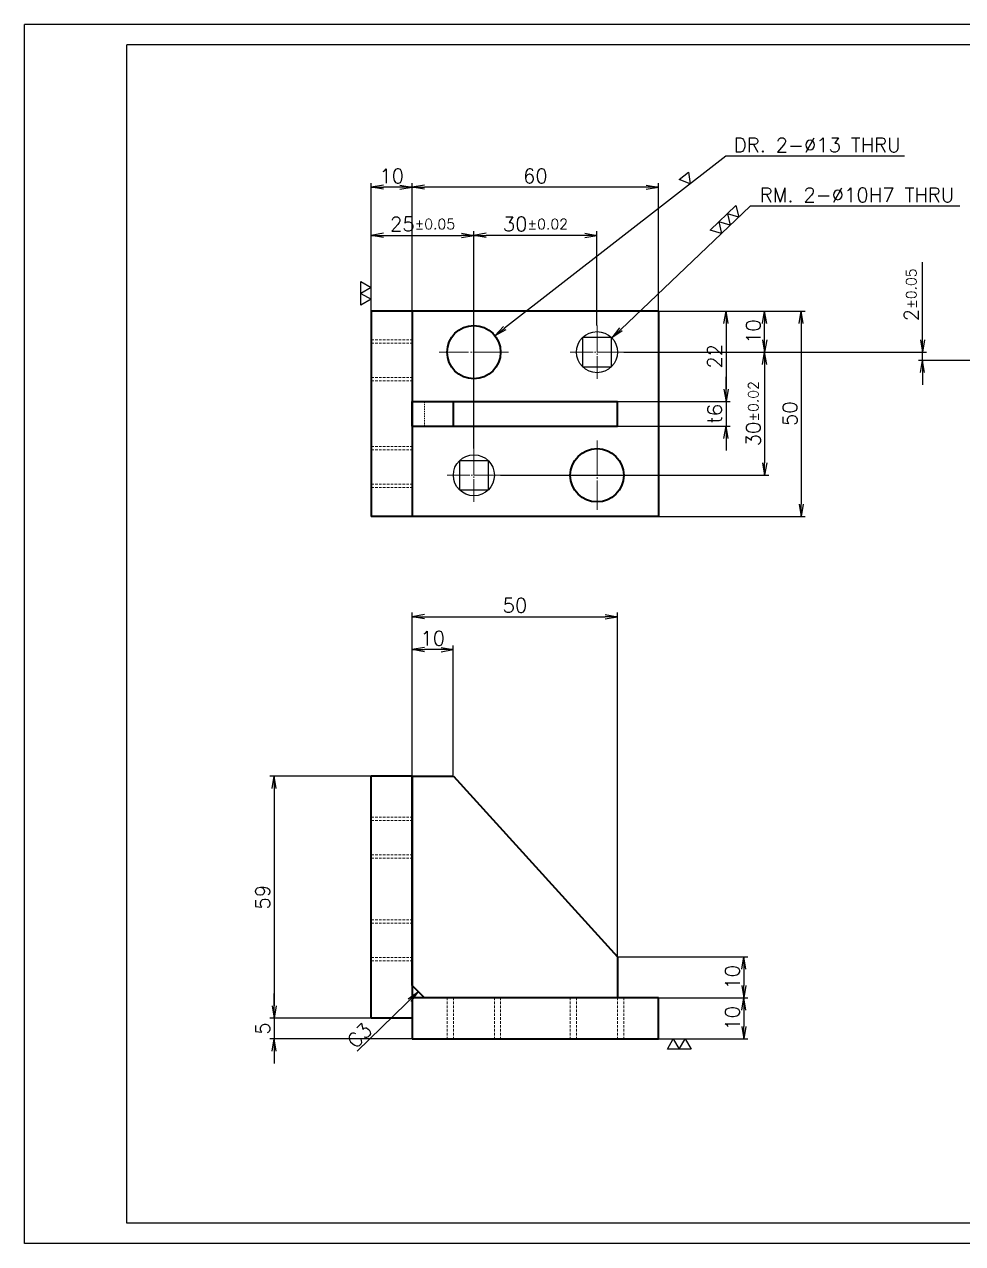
# Model space of a CAD drawing. Extents: x 0 to 18500, y -51 to 3802.
# Drawn here: x 11858.4 to 12086.9, y -5.1 to 291.9 of the extents above; entities that cross this region are included whole.
import ezdxf

# ---------------------------------------------------------------- set-up
doc = ezdxf.new("R2010")
doc.units = 0
doc.header["$MEASUREMENT"] = 0
doc.linetypes.add('CENTER-HOKUTO', pattern=[23, 20, -1, 1, -1])
doc.linetypes.add('HIDDEN-HOKUTO', pattern=[3.8, 2.5, -1.3])
doc.layers.get('0').update_dxf_attribs({"linetype": 'CONTINUOUS'})
doc.layers.get('DEFPOINTS').update_dxf_attribs({"linetype": 'CONTINUOUS'})
for name, color, linetype in [('AM_7', 2, 'CENTER-HOKUTO'), ('AM_HID', 1, 'HIDDEN-HOKUTO'), ('AM_VIS', 7, 'CONTINUOUS'), ('WORD_DIM', 253, 'CONTINUOUS')]:
    doc.layers.add(name, color=color, linetype=linetype)
doc.styles.get("Standard").update_dxf_attribs({"font": 'romans.shx', "bigfont": 'bigfont.shx'})
doc.dimstyles.get("Standard").update_dxf_attribs({"dimtxt": 3.5, "dimasz": 3, "dimexe": 1, "dimexo": 0, "dimgap": 1, "dimtad": 3, "dimdsep": 46, "dimtxsty": 'Standard', "dimblk1": 'OPEN', "dimblk2": 'OPEN', "dimsah": 1, "dimcen": 0, "dimclrd": 256, "dimclre": 256, "dimclrt": 3, "dimadec": 0, "dimazin": 0, "dimtfac": 1, "dimtmove": 0, "dimatfit": 3, "dimldrblk": 'OPEN', "dimfxl": 0, "dimtolj": 1, "dimtzin": 0, "dimarcsym": 0})

# ---------------------------------------------------------------- blocks, each defined once
blk = doc.blocks.new('MARK_10PIN')
at = {"color": 3, "linetype": 'Continuous'}
blk.add_lwpolyline([(-3.54, 3.54), (-3.54, -3.54), (3.54, -3.54), (3.54, 3.54)], close=True, dxfattribs=at)
blk.add_circle((0, 0), 5, dxfattribs=at)
blk = doc.blocks.new('_OPEN')
at = {"color": 0}
for p, q in [((-1, 0.167), (0, 0)), ((-1, -0.167), (0, 0)), ((0, 0), (-1, 0))]:
    blk.add_line(p, q, dxfattribs=at)
blk = doc.blocks.new('*D756')
at = {"layer": 'DEFPOINTS', "color": 0, "linetype": 'CENTER-HOKUTO', "ltscale": 5}
for p in [(11952.87, 252.19), (11952.87, 222.03), (12012.87, 222.03)]:
    blk.add_point(p, dxfattribs=at)
at = {"layer": 'WORD_DIM', "linetype": 'CENTER-HOKUTO', "lineweight": -2, "ltscale": 5}
for p, q in [((11952.87, 222.03), (11952.87, 253.19)), ((12012.87, 222.03), (12012.87, 253.19)), ((12009.87, 252.19), (11955.87, 252.19))]:
    blk.add_line(p, q, dxfattribs=at)
at = {"layer": 'WORD_DIM', "linetype": 'CENTER-HOKUTO', "lineweight": -2, "ltscale": 5, "xscale": 3, "yscale": 3, "zscale": 3, "rotation": 180}
blk.add_blockref('_OPEN', (11952.87, 252.19), dxfattribs=at)
at = {"layer": 'WORD_DIM', "linetype": 'CENTER-HOKUTO', "lineweight": -2, "ltscale": 5, "xscale": 3, "yscale": 3, "zscale": 3}
blk.add_blockref('_OPEN', (12012.87, 252.19), dxfattribs=at)
at = {"layer": 'WORD_DIM', "color": 3, "linetype": 'CENTER-HOKUTO', "ltscale": 5, "insert": (11982.87, 254.94), "char_height": 3.5, "attachment_point": 5}
blk.add_mtext('\\A1;60', dxfattribs=at)
blk = doc.blocks.new('*D757')
at = {"layer": 'DEFPOINTS', "color": 0, "linetype": 'CENTER-HOKUTO', "ltscale": 5}
for p in [(12012.87, 222.03), (12012.87, 172.03), (12047.61, 172.03)]:
    blk.add_point(p, dxfattribs=at)
at = {"layer": 'WORD_DIM', "linetype": 'CENTER-HOKUTO', "lineweight": -2, "ltscale": 5}
for p, q in [((12012.87, 222.03), (12048.61, 222.03)), ((12047.61, 219.03), (12047.61, 175.03)), ((12012.87, 172.03), (12048.61, 172.03))]:
    blk.add_line(p, q, dxfattribs=at)
at = {"layer": 'WORD_DIM', "linetype": 'CENTER-HOKUTO', "lineweight": -2, "ltscale": 5, "xscale": 3, "yscale": 3, "zscale": 3}
for p, rotation in [((12047.61, 222.03), 90), ((12047.61, 172.03), 270)]:
    blk.add_blockref('_OPEN', p, dxfattribs=dict(at, rotation=rotation))
at = {"layer": 'WORD_DIM', "color": 3, "linetype": 'CENTER-HOKUTO', "ltscale": 5, "insert": (12044.86, 197.03), "char_height": 3.5, "attachment_point": 5, "rotation": 90}
blk.add_mtext('\\A1;50', dxfattribs=at)
blk = doc.blocks.new('*D758')
at = {"layer": 'DEFPOINTS', "color": 0, "linetype": 'CENTER-HOKUTO', "ltscale": 5}
for p in [(11942.87, 108.76), (11919.2, 49.76), (11942.87, 49.76)]:
    blk.add_point(p, dxfattribs=at)
at = {"layer": 'WORD_DIM', "linetype": 'CENTER-HOKUTO', "lineweight": -2, "ltscale": 5}
for p, q in [((11942.87, 108.76), (11918.2, 108.76)), ((11919.2, 105.76), (11919.2, 52.76)), ((11942.87, 49.76), (11918.2, 49.76))]:
    blk.add_line(p, q, dxfattribs=at)
at = {"layer": 'WORD_DIM', "linetype": 'CENTER-HOKUTO', "lineweight": -2, "ltscale": 5, "xscale": 3, "yscale": 3, "zscale": 3}
for p, rotation in [((11919.2, 108.76), 90), ((11919.2, 49.76), 270)]:
    blk.add_blockref('_OPEN', p, dxfattribs=dict(at, rotation=rotation))
at = {"layer": 'WORD_DIM', "color": 3, "linetype": 'CENTER-HOKUTO', "ltscale": 5, "insert": (11916.45, 79.26), "char_height": 3.5, "attachment_point": 5, "rotation": 90}
blk.add_mtext('\\A1;59', dxfattribs=at)
blk = doc.blocks.new('*D759')
at = {"layer": 'DEFPOINTS', "color": 0, "linetype": 'CENTER-HOKUTO', "ltscale": 5}
for p in [(11942.87, 49.76), (11919.2, 44.76), (11952.87, 44.76)]:
    blk.add_point(p, dxfattribs=at)
at = {"layer": 'WORD_DIM', "linetype": 'CENTER-HOKUTO', "lineweight": -2, "ltscale": 5}
for p, q in [((11919.2, 52.76), (11919.2, 55.76)), ((11942.87, 49.76), (11918.2, 49.76)), ((11919.2, 49.76), (11919.2, 44.76)), ((11952.87, 44.76), (11918.2, 44.76)), ((11919.2, 41.76), (11919.2, 38.76))]:
    blk.add_line(p, q, dxfattribs=at)
at = {"layer": 'WORD_DIM', "linetype": 'CENTER-HOKUTO', "lineweight": -2, "ltscale": 5, "xscale": 3, "yscale": 3, "zscale": 3}
for p, rotation in [((11919.2, 49.76), 270), ((11919.2, 44.76), 90)]:
    blk.add_blockref('_OPEN', p, dxfattribs=dict(at, rotation=rotation))
at = {"layer": 'WORD_DIM', "color": 3, "linetype": 'CENTER-HOKUTO', "ltscale": 5, "insert": (11916.45, 47.26), "char_height": 3.5, "attachment_point": 5, "rotation": 90}
blk.add_mtext('\\A1;5', dxfattribs=at)
blk = doc.blocks.new('*D760')
at = {"layer": 'DEFPOINTS', "color": 0, "linetype": 'CENTER-HOKUTO', "ltscale": 5}
for p in [(12012.87, 54.76), (12012.87, 44.76), (12033.63, 44.76)]:
    blk.add_point(p, dxfattribs=at)
at = {"layer": 'WORD_DIM', "linetype": 'CENTER-HOKUTO', "lineweight": -2, "ltscale": 5}
for p, q in [((12012.87, 54.76), (12034.63, 54.76)), ((12033.63, 51.76), (12033.63, 47.76)), ((12012.87, 44.76), (12034.63, 44.76))]:
    blk.add_line(p, q, dxfattribs=at)
at = {"layer": 'WORD_DIM', "linetype": 'CENTER-HOKUTO', "lineweight": -2, "ltscale": 5, "xscale": 3, "yscale": 3, "zscale": 3}
for p, rotation in [((12033.63, 54.76), 90), ((12033.63, 44.76), 270)]:
    blk.add_blockref('_OPEN', p, dxfattribs=dict(at, rotation=rotation))
at = {"layer": 'WORD_DIM', "color": 3, "linetype": 'CENTER-HOKUTO', "ltscale": 5, "insert": (12030.88, 49.76), "char_height": 3.5, "attachment_point": 5, "rotation": 90}
blk.add_mtext('\\A1;10', dxfattribs=at)
blk = doc.blocks.new('*D761')
at = {"layer": 'DEFPOINTS', "color": 0, "linetype": 'CENTER-HOKUTO', "ltscale": 5}
for p in [(11942.87, 252.19), (11942.87, 222.03), (11952.87, 222.03)]:
    blk.add_point(p, dxfattribs=at)
at = {"layer": 'WORD_DIM', "linetype": 'CENTER-HOKUTO', "lineweight": -2, "ltscale": 5}
for p, q in [((11942.87, 222.03), (11942.87, 253.19)), ((11952.87, 222.03), (11952.87, 253.19)), ((11949.87, 252.19), (11945.87, 252.19))]:
    blk.add_line(p, q, dxfattribs=at)
at = {"layer": 'WORD_DIM', "linetype": 'CENTER-HOKUTO', "lineweight": -2, "ltscale": 5, "xscale": 3, "yscale": 3, "zscale": 3, "rotation": 180}
blk.add_blockref('_OPEN', (11942.87, 252.19), dxfattribs=at)
at = {"layer": 'WORD_DIM', "linetype": 'CENTER-HOKUTO', "lineweight": -2, "ltscale": 5, "xscale": 3, "yscale": 3, "zscale": 3}
blk.add_blockref('_OPEN', (11952.87, 252.19), dxfattribs=at)
at = {"layer": 'WORD_DIM', "color": 3, "linetype": 'CENTER-HOKUTO', "ltscale": 5, "insert": (11947.87, 254.94), "char_height": 3.5, "attachment_point": 5}
blk.add_mtext('\\A1;10', dxfattribs=at)
blk = doc.blocks.new('*D762')
at = {"layer": 'DEFPOINTS', "color": 0, "linetype": 'CENTER-HOKUTO', "ltscale": 5}
for p in [(11952.87, 139.56), (11952.87, 108.76), (11962.87, 108.76)]:
    blk.add_point(p, dxfattribs=at)
at = {"layer": 'WORD_DIM', "linetype": 'CENTER-HOKUTO', "lineweight": -2, "ltscale": 5}
for p, q in [((11952.87, 108.76), (11952.87, 140.56)), ((11962.87, 108.76), (11962.87, 140.56)), ((11959.87, 139.56), (11955.87, 139.56))]:
    blk.add_line(p, q, dxfattribs=at)
at = {"layer": 'WORD_DIM', "linetype": 'CENTER-HOKUTO', "lineweight": -2, "ltscale": 5, "xscale": 3, "yscale": 3, "zscale": 3, "rotation": 180}
blk.add_blockref('_OPEN', (11952.87, 139.56), dxfattribs=at)
at = {"layer": 'WORD_DIM', "linetype": 'CENTER-HOKUTO', "lineweight": -2, "ltscale": 5, "xscale": 3, "yscale": 3, "zscale": 3}
blk.add_blockref('_OPEN', (11962.87, 139.56), dxfattribs=at)
at = {"layer": 'WORD_DIM', "color": 3, "linetype": 'CENTER-HOKUTO', "ltscale": 5, "insert": (11957.87, 142.31), "char_height": 3.5, "attachment_point": 5}
blk.add_mtext('\\A1;10', dxfattribs=at)
blk = doc.blocks.new('*D763')
at = {"layer": 'DEFPOINTS', "color": 0, "linetype": 'CENTER-HOKUTO', "ltscale": 5}
for p in [(12002.87, 147.58), (11952.87, 108.76), (12002.87, 64.76)]:
    blk.add_point(p, dxfattribs=at)
at = {"layer": 'WORD_DIM', "linetype": 'CENTER-HOKUTO', "lineweight": -2, "ltscale": 5}
for p, q in [((11952.87, 108.76), (11952.87, 148.58)), ((12002.87, 64.76), (12002.87, 148.58)), ((11955.87, 147.58), (11999.87, 147.58))]:
    blk.add_line(p, q, dxfattribs=at)
at = {"layer": 'WORD_DIM', "linetype": 'CENTER-HOKUTO', "lineweight": -2, "ltscale": 5, "xscale": 3, "yscale": 3, "zscale": 3, "rotation": 180}
blk.add_blockref('_OPEN', (11952.87, 147.58), dxfattribs=at)
at = {"layer": 'WORD_DIM', "linetype": 'CENTER-HOKUTO', "lineweight": -2, "ltscale": 5, "xscale": 3, "yscale": 3, "zscale": 3}
blk.add_blockref('_OPEN', (12002.87, 147.58), dxfattribs=at)
at = {"layer": 'WORD_DIM', "color": 3, "linetype": 'CENTER-HOKUTO', "ltscale": 5, "insert": (11977.87, 150.33), "char_height": 3.5, "attachment_point": 5}
blk.add_mtext('\\A1;50', dxfattribs=at)
blk = doc.blocks.new('*D764')
at = {"layer": 'DEFPOINTS', "color": 0, "linetype": 'CENTER-HOKUTO', "ltscale": 5}
for p in [(12002.87, 64.76), (12002.87, 54.76), (12033.63, 54.76)]:
    blk.add_point(p, dxfattribs=at)
at = {"layer": 'WORD_DIM', "linetype": 'CENTER-HOKUTO', "lineweight": -2, "ltscale": 5}
for p, q in [((12002.87, 64.76), (12034.63, 64.76)), ((12033.63, 61.76), (12033.63, 57.76)), ((12002.87, 54.76), (12034.63, 54.76))]:
    blk.add_line(p, q, dxfattribs=at)
at = {"layer": 'WORD_DIM', "linetype": 'CENTER-HOKUTO', "lineweight": -2, "ltscale": 5, "xscale": 3, "yscale": 3, "zscale": 3}
for p, rotation in [((12033.63, 64.76), 90), ((12033.63, 54.76), 270)]:
    blk.add_blockref('_OPEN', p, dxfattribs=dict(at, rotation=rotation))
at = {"layer": 'WORD_DIM', "color": 3, "linetype": 'CENTER-HOKUTO', "ltscale": 5, "insert": (12030.88, 59.76), "char_height": 3.5, "attachment_point": 5, "rotation": 90}
blk.add_mtext('\\A1;10', dxfattribs=at)
blk = doc.blocks.new('*D765')
at = {"layer": 'DEFPOINTS', "color": 0, "ltscale": 5}
for p in [(11967.87, 240.47), (11997.87, 218.53), (11967.87, 188.53)]:
    blk.add_point(p, dxfattribs=at)
at = {"layer": 'WORD_DIM', "lineweight": -2, "ltscale": 5}
for p, q in [((11967.87, 188.53), (11967.87, 241.47)), ((11997.87, 218.53), (11997.87, 241.47)), ((11994.87, 240.47), (11970.87, 240.47))]:
    blk.add_line(p, q, dxfattribs=at)
at = {"layer": 'WORD_DIM', "lineweight": -2, "ltscale": 5, "xscale": 3, "yscale": 3, "zscale": 3, "rotation": 180}
blk.add_blockref('_OPEN', (11967.87, 240.47), dxfattribs=at)
at = {"layer": 'WORD_DIM', "lineweight": -2, "ltscale": 5, "xscale": 3, "yscale": 3, "zscale": 3}
blk.add_blockref('_OPEN', (11997.87, 240.47), dxfattribs=at)
at = {"layer": 'WORD_DIM', "color": 3, "ltscale": 5, "insert": (11982.87, 243.22), "char_height": 3.5, "attachment_point": 5}
blk.add_mtext('\\A1;30{\\H0.715x;%%p0.02}', dxfattribs=at)
blk = doc.blocks.new('*D766')
at = {"layer": 'DEFPOINTS', "color": 0, "ltscale": 5}
for p in [(12012.87, 222.03), (12038.71, 222.03), (12007.87, 212.03)]:
    blk.add_point(p, dxfattribs=at)
at = {"layer": 'WORD_DIM', "lineweight": -2, "ltscale": 5}
for p, q in [((12012.87, 222.03), (12039.71, 222.03)), ((12038.71, 215.03), (12038.71, 219.03)), ((12007.87, 212.03), (12039.71, 212.03))]:
    blk.add_line(p, q, dxfattribs=at)
at = {"layer": 'WORD_DIM', "lineweight": -2, "ltscale": 5, "xscale": 3, "yscale": 3, "zscale": 3}
for p, rotation in [((12038.71, 222.03), 90), ((12038.71, 212.03), 270)]:
    blk.add_blockref('_OPEN', p, dxfattribs=dict(at, rotation=rotation))
at = {"layer": 'WORD_DIM', "color": 3, "ltscale": 5, "insert": (12035.96, 217.03), "char_height": 3.5, "attachment_point": 5, "rotation": 90}
blk.add_mtext('\\A1;10', dxfattribs=at)
blk = doc.blocks.new('*D767')
at = {"layer": 'DEFPOINTS', "color": 0, "ltscale": 5}
for p in [(12007.87, 212.03), (11974.37, 182.03), (12038.71, 182.03)]:
    blk.add_point(p, dxfattribs=at)
at = {"layer": 'WORD_DIM', "lineweight": -2, "ltscale": 5}
for p, q in [((12007.87, 212.03), (12039.71, 212.03)), ((12038.71, 209.03), (12038.71, 185.03)), ((11974.37, 182.03), (12039.71, 182.03))]:
    blk.add_line(p, q, dxfattribs=at)
at = {"layer": 'WORD_DIM', "lineweight": -2, "ltscale": 5, "xscale": 3, "yscale": 3, "zscale": 3}
for p, rotation in [((12038.71, 212.03), 90), ((12038.71, 182.03), 270)]:
    blk.add_blockref('_OPEN', p, dxfattribs=dict(at, rotation=rotation))
at = {"layer": 'WORD_DIM', "color": 3, "ltscale": 5, "insert": (12035.96, 197.03), "char_height": 3.5, "attachment_point": 5, "rotation": 90}
blk.add_mtext('\\A1;30{\\H0.715x;%%p0.02}', dxfattribs=at)
blk = doc.blocks.new('*D768')
at = {"layer": 'DEFPOINTS', "color": 0, "ltscale": 5}
for p in [(12004.37, 212.03), (12077.18, 210.03), (12117.92, 210.03)]:
    blk.add_point(p, dxfattribs=at)
at = {"layer": 'WORD_DIM', "lineweight": -2, "ltscale": 5}
for p, q in [((12077.18, 215.03), (12077.18, 233.94)), ((12004.37, 212.03), (12078.18, 212.03)), ((12077.18, 210.03), (12077.18, 212.03)), ((12117.92, 210.03), (12076.18, 210.03)), ((12077.18, 207.03), (12077.18, 204.03))]:
    blk.add_line(p, q, dxfattribs=at)
at = {"layer": 'WORD_DIM', "lineweight": -2, "ltscale": 5, "xscale": 3, "yscale": 3, "zscale": 3}
for p, rotation in [((12077.18, 212.03), 270), ((12077.18, 210.03), 90)]:
    blk.add_blockref('_OPEN', p, dxfattribs=dict(at, rotation=rotation))
at = {"layer": 'WORD_DIM', "color": 3, "ltscale": 5, "insert": (12074.43, 225.99), "char_height": 3.5, "attachment_point": 5, "rotation": 90}
blk.add_mtext('\\A1;2{\\H0.715x;%%p0.05}', dxfattribs=at)
blk = doc.blocks.new('*D772')
at = {"layer": 'DEFPOINTS', "color": 0, "linetype": 'Continuous', "ltscale": 5}
for p in [(12001.49, 215.48), (11994.25, 208.58)]:
    blk.add_point(p, dxfattribs=at)
at = {"layer": 'WORD_DIM', "linetype": 'Continuous', "lineweight": -2, "ltscale": 5}
for p, q in [((12035.2, 247.58), (12003.67, 217.55)), ((12086.24, 247.58), (12035.2, 247.58))]:
    blk.add_line(p, q, dxfattribs=at)
at = {"layer": 'WORD_DIM', "linetype": 'Continuous', "lineweight": -2, "ltscale": 5, "xscale": 3, "yscale": 3, "zscale": 3, "rotation": 223.603736176307}
blk.add_blockref('_OPEN', (12001.49, 215.48), dxfattribs=at)
at = {"layer": 'WORD_DIM', "color": 3, "linetype": 'Continuous', "ltscale": 5, "insert": (12061.22, 250.33), "char_height": 3.5, "attachment_point": 5}
blk.add_mtext('\\A1;RM. 2-∅10H7 THRU', dxfattribs=at)
blk = doc.blocks.new('shiage3')
at = {"layer": 'WORD_DIM', "color": 3, "linetype": 'Continuous'}
for p, q in [((-1.44, 2.5), (7.22, 2.5)), ((0, 0), (-1.44, 2.5)), ((1.44, 2.5), (0, 0)), ((2.89, 0), (1.44, 2.5)), ((4.33, 2.5), (2.89, 0)), ((5.77, 0), (4.33, 2.5)), ((7.22, 2.5), (5.77, 0))]:
    blk.add_line(p, q, dxfattribs=at)
blk = doc.blocks.new('*D773')
at = {"layer": 'DEFPOINTS', "color": 0, "linetype": 'Continuous', "ltscale": 5}
for p in [(11973.01, 216.02), (11962.74, 208.04)]:
    blk.add_point(p, dxfattribs=at)
at = {"layer": 'WORD_DIM', "linetype": 'Continuous', "lineweight": -2, "ltscale": 5}
for p, q in [((12029.25, 259.74), (11975.37, 217.86)), ((12072.79, 259.74), (12029.25, 259.74))]:
    blk.add_line(p, q, dxfattribs=at)
at = {"layer": 'WORD_DIM', "linetype": 'Continuous', "lineweight": -2, "ltscale": 5, "xscale": 3, "yscale": 3, "zscale": 3, "rotation": 217.8612893057251}
blk.add_blockref('_OPEN', (11973.01, 216.02), dxfattribs=at)
at = {"layer": 'WORD_DIM', "color": 3, "linetype": 'Continuous', "ltscale": 5, "insert": (12051.52, 262.49), "char_height": 3.5, "attachment_point": 5}
blk.add_mtext('\\A1;DR. 2-∅13 THRU', dxfattribs=at)
blk = doc.blocks.new('shiage1')
at = {"layer": 'WORD_DIM', "color": 3, "linetype": 'Continuous'}
for p, q in [((0, 0), (-1.44, 2.5)), ((-1.44, 2.5), (1.44, 2.5)), ((1.44, 2.5), (0, 0))]:
    blk.add_line(p, q, dxfattribs=at)
blk = doc.blocks.new('shiage2')
at = {"layer": 'WORD_DIM', "color": 3, "linetype": 'Continuous'}
for p, q in [((-1.44, 2.5), (4.33, 2.5)), ((0, 0), (-1.44, 2.5)), ((1.44, 2.5), (0, 0)), ((2.89, 0), (1.44, 2.5)), ((4.33, 2.5), (2.89, 0))]:
    blk.add_line(p, q, dxfattribs=at)
blk = doc.blocks.new('*D775')
at = {"layer": 'DEFPOINTS', "color": 0, "linetype": 'Continuous', "ltscale": 5}
for p in [(11967.87, 240.47), (11942.87, 222.03), (11967.87, 222.03)]:
    blk.add_point(p, dxfattribs=at)
at = {"layer": 'WORD_DIM', "linetype": 'Continuous', "lineweight": -2, "ltscale": 5}
for p, q in [((11942.87, 222.03), (11942.87, 241.47)), ((11967.87, 222.03), (11967.87, 241.47)), ((11945.87, 240.47), (11964.87, 240.47))]:
    blk.add_line(p, q, dxfattribs=at)
at = {"layer": 'WORD_DIM', "linetype": 'Continuous', "lineweight": -2, "ltscale": 5, "xscale": 3, "yscale": 3, "zscale": 3, "rotation": 180}
blk.add_blockref('_OPEN', (11942.87, 240.47), dxfattribs=at)
at = {"layer": 'WORD_DIM', "linetype": 'Continuous', "lineweight": -2, "ltscale": 5, "xscale": 3, "yscale": 3, "zscale": 3}
blk.add_blockref('_OPEN', (11967.87, 240.47), dxfattribs=at)
at = {"layer": 'WORD_DIM', "color": 3, "linetype": 'Continuous', "ltscale": 5, "insert": (11955.37, 243.22), "char_height": 3.5, "attachment_point": 5}
blk.add_mtext('\\A1;25{\\H0.715x;%%p0.05}', dxfattribs=at)
blk = doc.blocks.new('*D776')
at = {"layer": 'DEFPOINTS', "color": 0, "linetype": 'CENTER-HOKUTO', "ltscale": 5}
for p in [(12012.87, 222.03), (12002.87, 200.03), (12029.3, 200.03)]:
    blk.add_point(p, dxfattribs=at)
at = {"layer": 'WORD_DIM', "linetype": 'CENTER-HOKUTO', "lineweight": -2, "ltscale": 5}
for p, q in [((12012.87, 222.03), (12030.3, 222.03)), ((12029.3, 219.03), (12029.3, 203.03)), ((12002.87, 200.03), (12030.3, 200.03))]:
    blk.add_line(p, q, dxfattribs=at)
at = {"layer": 'WORD_DIM', "linetype": 'CENTER-HOKUTO', "lineweight": -2, "ltscale": 5, "xscale": 3, "yscale": 3, "zscale": 3}
for p, rotation in [((12029.3, 222.03), 90), ((12029.3, 200.03), 270)]:
    blk.add_blockref('_OPEN', p, dxfattribs=dict(at, rotation=rotation))
at = {"layer": 'WORD_DIM', "color": 3, "linetype": 'CENTER-HOKUTO', "ltscale": 5, "insert": (12026.55, 211.03), "char_height": 3.5, "attachment_point": 5, "rotation": 90}
blk.add_mtext('\\A1;22', dxfattribs=at)
blk = doc.blocks.new('*D777')
at = {"layer": 'DEFPOINTS', "color": 0, "linetype": 'CENTER-HOKUTO', "ltscale": 5}
for p in [(12002.87, 200.03), (12002.87, 194.03), (12029.3, 194.03)]:
    blk.add_point(p, dxfattribs=at)
at = {"layer": 'WORD_DIM', "linetype": 'CENTER-HOKUTO', "lineweight": -2, "ltscale": 5}
for p, q in [((12029.3, 203.03), (12029.3, 206.03)), ((12002.87, 200.03), (12030.3, 200.03)), ((12029.3, 200.03), (12029.3, 194.03)), ((12002.87, 194.03), (12030.3, 194.03)), ((12029.3, 191.03), (12029.3, 188.03))]:
    blk.add_line(p, q, dxfattribs=at)
at = {"layer": 'WORD_DIM', "linetype": 'CENTER-HOKUTO', "lineweight": -2, "ltscale": 5, "xscale": 3, "yscale": 3, "zscale": 3}
for p, rotation in [((12029.3, 200.03), 270), ((12029.3, 194.03), 90)]:
    blk.add_blockref('_OPEN', p, dxfattribs=dict(at, rotation=rotation))
at = {"layer": 'WORD_DIM', "color": 3, "linetype": 'CENTER-HOKUTO', "ltscale": 5, "insert": (12026.55, 197.03), "char_height": 3.5, "attachment_point": 5, "rotation": 90}
blk.add_mtext('\\A1;t6', dxfattribs=at)

msp = doc.modelspace()

# ---------------------------------------------------------------- linework, layer by layer
at = {"layer": 'AM_7', "lineweight": 13, "ltscale": 0.422498}
for p, q in [((11967.8739, 220.47789), (11967.8739, 203.57799)), ((11997.8739, 190.47789), (11997.8739, 173.57799))]:
    msp.add_line(p, q, dxfattribs=at)
at = {"layer": 'AM_7', "lineweight": 13, "ltscale": 0.325}
for p, q in [((11997.8739, 218.52794), (11997.8739, 205.52794)), ((12004.3739, 212.02794), (11991.3739, 212.02794)), ((11967.8739, 188.52794), (11967.8739, 175.52794)), ((11974.3739, 182.02794), (11961.3739, 182.02794))]:
    msp.add_line(p, q, dxfattribs=at)
at = {"layer": 'AM_7', "lineweight": 13, "ltscale": 0.422461}
for p, q in [((11976.32312, 212.02794), (11959.42468, 212.02794)), ((12006.32312, 182.02794), (11989.42468, 182.02794))]:
    msp.add_line(p, q, dxfattribs=at)
at = {"layer": 'AM_HID', "lineweight": 13}
for p, q in [((11952.8739, 222.02794), (11952.8739, 200.02794)), ((11952.8739, 194.02794), (11952.8739, 172.02794)), ((12002.8739, 54.76303), (11955.8739, 54.76303))]:
    msp.add_line(p, q, dxfattribs=at)
at = {"layer": 'AM_HID', "lineweight": 13, "ltscale": 0.25}
for p, q in [((11942.8739, 215.02794), (11952.8739, 215.02794)), ((11942.8739, 214.21593), (11952.8739, 214.21593)), ((11942.8739, 205.83995), (11952.8739, 205.83995)), ((11942.8739, 205.02794), (11952.8739, 205.02794)), ((11942.8739, 189.02794), (11952.8739, 189.02794)), ((11942.8739, 188.21593), (11952.8739, 188.21593)), ((11942.8739, 179.83995), (11952.8739, 179.83995)), ((11942.8739, 179.02794), (11952.8739, 179.02794)), ((11942.8739, 98.76303), (11952.8739, 98.76303)), ((11942.8739, 97.95102), (11952.8739, 97.95102)), ((11942.8739, 89.57504), (11952.8739, 89.57504)), ((11942.8739, 88.76303), (11952.8739, 88.76303)), ((11942.8739, 73.76303), (11952.8739, 73.76303)), ((11942.8739, 72.95102), (11952.8739, 72.95102)), ((11942.8739, 64.57504), (11952.8739, 64.57504)), ((11942.8739, 63.76303), (11952.8739, 63.76303)), ((11961.3739, 54.76303), (11961.3739, 44.76303)), ((11962.8739, 54.76303), (11962.8739, 44.76303)), ((11972.8739, 54.76303), (11972.8739, 44.76303)), ((11974.3739, 54.76303), (11974.3739, 44.76303)), ((11991.3739, 54.76303), (11991.3739, 44.76303)), ((11992.8739, 54.76303), (11992.8739, 44.76303)), ((12002.8739, 54.76303), (12002.8739, 44.76303)), ((12004.3739, 54.76303), (12004.3739, 44.76303))]:
    msp.add_line(p, q, dxfattribs=at)
at = {"layer": 'AM_HID', "lineweight": 13, "ltscale": 0.15}
msp.add_line((11955.8739, 200.02794), (11955.8739, 194.02794), dxfattribs=at)
at = {"layer": 'AM_VIS', "linetype": 'Continuous'}
for p, q in [((12273.36989, 286.86842), (11883.36989, 286.86842)), ((11883.36989, -0.13158), (11883.36989, 286.86842)), ((12273.36989, -0.13158), (11883.36989, -0.13158))]:
    msp.add_line(p, q, dxfattribs=at)
at = {"layer": 'AM_VIS', "lineweight": 35}
for p, q in [((11942.8739, 222.02794), (11942.8739, 172.02794)), ((12012.8739, 222.02794), (11952.8739, 222.02794)), ((11952.8739, 222.02794), (11952.8739, 172.02794)), ((12012.8739, 222.02794), (12012.8739, 172.02794)), ((11957.8739, 200.02794), (12002.8739, 200.02794)), ((11957.8739, 194.02794), (12002.8739, 194.02794)), ((12012.8739, 172.02794), (11952.8739, 172.02794)), ((11942.8739, 49.76303), (11942.8739, 108.76303)), ((11952.8739, 108.76303), (11952.8739, 44.76303)), ((11952.8739, 57.76303), (11952.8739, 108.76303)), ((11962.8739, 108.76303), (12002.8739, 64.76303)), ((12012.8739, 54.76303), (11952.8739, 54.76303)), ((11952.8739, 44.76303), (12012.8739, 44.76303))]:
    msp.add_line(p, q, dxfattribs=at)
at = {"layer": 'AM_VIS', "lineweight": 35, "ltscale": 0.25}
for p, q in [((11952.8739, 222.02794), (11942.8739, 222.02794)), ((11952.8739, 172.02794), (11942.8739, 172.02794)), ((11952.8739, 108.76303), (11942.8739, 108.76303)), ((11952.8739, 54.76303), (11952.8739, 44.76303)), ((12012.8739, 44.76303), (12012.8739, 54.76303)), ((11952.8739, 49.76303), (11942.8739, 49.76303))]:
    msp.add_line(p, q, dxfattribs=at)
at = {"layer": 'AM_VIS', "lineweight": 35, "ltscale": 0.15}
for p, q in [((11952.8739, 194.02794), (11952.8739, 200.02794)), ((11962.8739, 194.02794), (11962.8739, 200.02794)), ((12002.8739, 194.02794), (12002.8739, 200.02794))]:
    msp.add_line(p, q, dxfattribs=at)
at = {"layer": 'AM_VIS', "lineweight": 35, "ltscale": 0.125}
for p, q in [((11952.8739, 200.02794), (11957.8739, 200.02794)), ((11952.8739, 194.02794), (11957.8739, 194.02794)), ((11952.8739, 108.76303), (11962.8739, 108.76303)), ((12002.8739, 64.76303), (12002.8739, 54.76303))]:
    msp.add_line(p, q, dxfattribs=at)
at = {"layer": 'AM_VIS', "lineweight": 35, "ltscale": 0.106066}
msp.add_line((11952.8739, 57.76303), (11955.8739, 54.76303), dxfattribs=at)
at = {"layer": 'AM_VIS', "lineweight": 35}
for centre in [(11967.8739, 212.02794), (11997.8739, 182.02794)]:
    msp.add_circle(centre, 6.5, dxfattribs=at)
at = {"layer": 'WORD_DIM', "linetype": 'Continuous'}
for p, q in [((11858.36989, -5.13158), (11858.36989, 291.86842)), ((12278.36989, 291.86842), (11858.36989, 291.86842)), ((12278.36989, -5.13158), (11858.36989, -5.13158))]:
    msp.add_line(p, q, dxfattribs=at)

# ---------------------------------------------------------------- block references
at = {"layer": 'WORD_DIM', "color": 3, "linetype": 'Continuous', "ltscale": 5}
for name, p, rotation in [('shiage1', (12020.56958, 252.99326), 37.86128930569623), ('shiage3', (12028.22011, 240.93002), 43.60373617634185), ('shiage2', (11942.8739, 224.91232), 90), ('shiage2', (12019.34371, 44.76303), 180)]:
    msp.add_blockref(name, p, dxfattribs=dict(at, rotation=rotation))
for p in [(11997.8739, 212.02794), (11967.8739, 182.02794)]:
    msp.add_blockref('MARK_10PIN', p, dxfattribs=at)

# ---------------------------------------------------------------- texts
msp.add_text('C3', height=3.5, rotation=45, dxfattribs=at).set_placement((11939.07024, 42.17338))

# ---------------------------------------------------------------- dimensions: what is measured, and where the dimension line sits
at = {"layer": 'WORD_DIM', "linetype": 'Continuous', "ltscale": 5}
for p1, p2, text, picture, middle in [((11962.74216, 208.03856), (11973.00564, 216.01733), 'DR. 2-<> THRU', '*D773', (12051.51912, 259.74328)), ((11994.25326, 208.57961), (12001.49453, 215.47628), 'RM. 2-<>H7 THRU', '*D772', (12061.22008, 247.581))]:
    dim = msp.add_diameter_dim_2p(p1=p1, p2=p2, text=text, dimstyle='Standard', override={"dimtoh": 1, "dimtofl": 0}, dxfattribs=at)
    dim.commit()
    dim.dimension.update_dxf_attribs({"geometry": picture, "text_midpoint": middle, "dimtype": 163})
at = {"layer": 'WORD_DIM', "color": 2, "linetype": 'CENTER-HOKUTO', "ltscale": 5}
for base, p1, p2, picture, middle in [((11942.8739, 252.18883), (11952.8739, 222.02794), (11942.8739, 222.02794), '*D761', (11947.8739, 254.93883)), ((11952.8739, 252.18883), (12012.8739, 222.02794), (11952.8739, 222.02794), '*D756', (11982.8739, 254.93883)), ((12002.8739, 147.57957), (11952.8739, 108.76303), (12002.8739, 64.76303), '*D763', (11977.8739, 150.32957)), ((11952.8739, 139.56335), (11962.8739, 108.76303), (11952.8739, 108.76303), '*D762', (11957.8739, 142.31335))]:
    dim = msp.add_linear_dim(base=base, p1=p1, p2=p2, dimstyle='Standard', dxfattribs=at)
    dim.commit()
    dim.dimension.update_dxf_attribs({"geometry": picture, "text_midpoint": middle})
at = {"layer": 'WORD_DIM', "linetype": 'Continuous', "ltscale": 5}
dim = msp.add_linear_dim(base=(11967.8739, 240.47322), p1=(11942.8739, 222.02794), p2=(11967.8739, 222.02794), text='<>{\\H0.715x;%%p0.05}', dimstyle='Standard', override={"dimtoh": 1, "dimtofl": 0}, dxfattribs=at)
dim.commit()
dim.dimension.update_dxf_attribs({"geometry": '*D775', "text_midpoint": (11955.3739, 243.22322)})
at = {"layer": 'WORD_DIM', "ltscale": 5}
dim = msp.add_linear_dim(base=(11967.8739, 240.47322), p1=(11997.8739, 218.52794), p2=(11967.8739, 188.52794), text='<>{\\H0.715x;%%p0.02}', dimstyle='Standard', dxfattribs=at)
dim.commit()
dim.dimension.update_dxf_attribs({"geometry": '*D765', "text_midpoint": (11982.8739, 243.22322)})
dim = msp.add_linear_dim(base=(12077.17819, 210.02794), p1=(12004.3739, 212.02794), p2=(12117.922, 210.02794), angle=90, text='<>{\\H0.715x;%%p0.05}', dimstyle='Standard', dxfattribs=at)
dim.commit()
dim.dimension.update_dxf_attribs({"geometry": '*D768', "text_midpoint": (12077.17819, 225.98586), "dimtype": 160})
at = {"layer": 'WORD_DIM', "color": 2, "linetype": 'CENTER-HOKUTO', "ltscale": 5}
for base, p1, p2, picture, middle in [((12029.30317, 200.02794), (12012.8739, 222.02794), (12002.8739, 200.02794), '*D776', (12026.55317, 211.02794)), ((12047.60688, 172.02794), (12012.8739, 222.02794), (12012.8739, 172.02794), '*D757', (12044.85688, 197.02794)), ((11919.20322, 49.76303), (11942.8739, 108.76303), (11942.8739, 49.76303), '*D758', (11916.45322, 79.26303)), ((12033.63275, 54.76303), (12002.8739, 64.76303), (12002.8739, 54.76303), '*D764', (12030.88275, 59.76303)), ((11919.20322, 44.76303), (11942.8739, 49.76303), (11952.8739, 44.76303), '*D759', (11916.45322, 47.26303)), ((12033.63275, 44.76303), (12012.8739, 54.76303), (12012.8739, 44.76303), '*D760', (12030.88275, 49.76303))]:
    dim = msp.add_linear_dim(base=base, p1=p1, p2=p2, angle=90, dimstyle='Standard', dxfattribs=at)
    dim.commit()
    dim.dimension.update_dxf_attribs({"geometry": picture, "text_midpoint": middle})
at = {"layer": 'WORD_DIM', "ltscale": 5}
dim = msp.add_linear_dim(base=(12038.70993, 222.02794), p1=(12007.8739, 212.02794), p2=(12012.8739, 222.02794), angle=90, dimstyle='Standard', dxfattribs=at)
dim.commit()
dim.dimension.update_dxf_attribs({"geometry": '*D766', "text_midpoint": (12035.95993, 217.02794)})
dim = msp.add_linear_dim(base=(12038.70993, 182.02794), p1=(12007.8739, 212.02794), p2=(11974.3739, 182.02794), angle=90, text='<>{\\H0.715x;%%p0.02}', dimstyle='Standard', dxfattribs=at)
dim.commit()
dim.dimension.update_dxf_attribs({"geometry": '*D767', "text_midpoint": (12035.95993, 197.02794)})
at = {"layer": 'WORD_DIM', "color": 2, "linetype": 'CENTER-HOKUTO', "ltscale": 5}
dim = msp.add_linear_dim(base=(12029.30317, 194.02794), p1=(12002.8739, 200.02794), p2=(12002.8739, 194.02794), angle=90, text='t<>', dimstyle='Standard', dxfattribs=at)
dim.commit()
dim.dimension.update_dxf_attribs({"geometry": '*D777', "text_midpoint": (12029.30317, 197.02794), "dimtype": 160})

# ---------------------------------------------------------------- leaders
at = {"layer": 'WORD_DIM', "linetype": 'Continuous'}
msp.add_leader([(11954.3739, 56.26303), (11939.44335, 41.75023)], dimstyle='Standard', dxfattribs=at)

doc.saveas('drawing.dxf')
